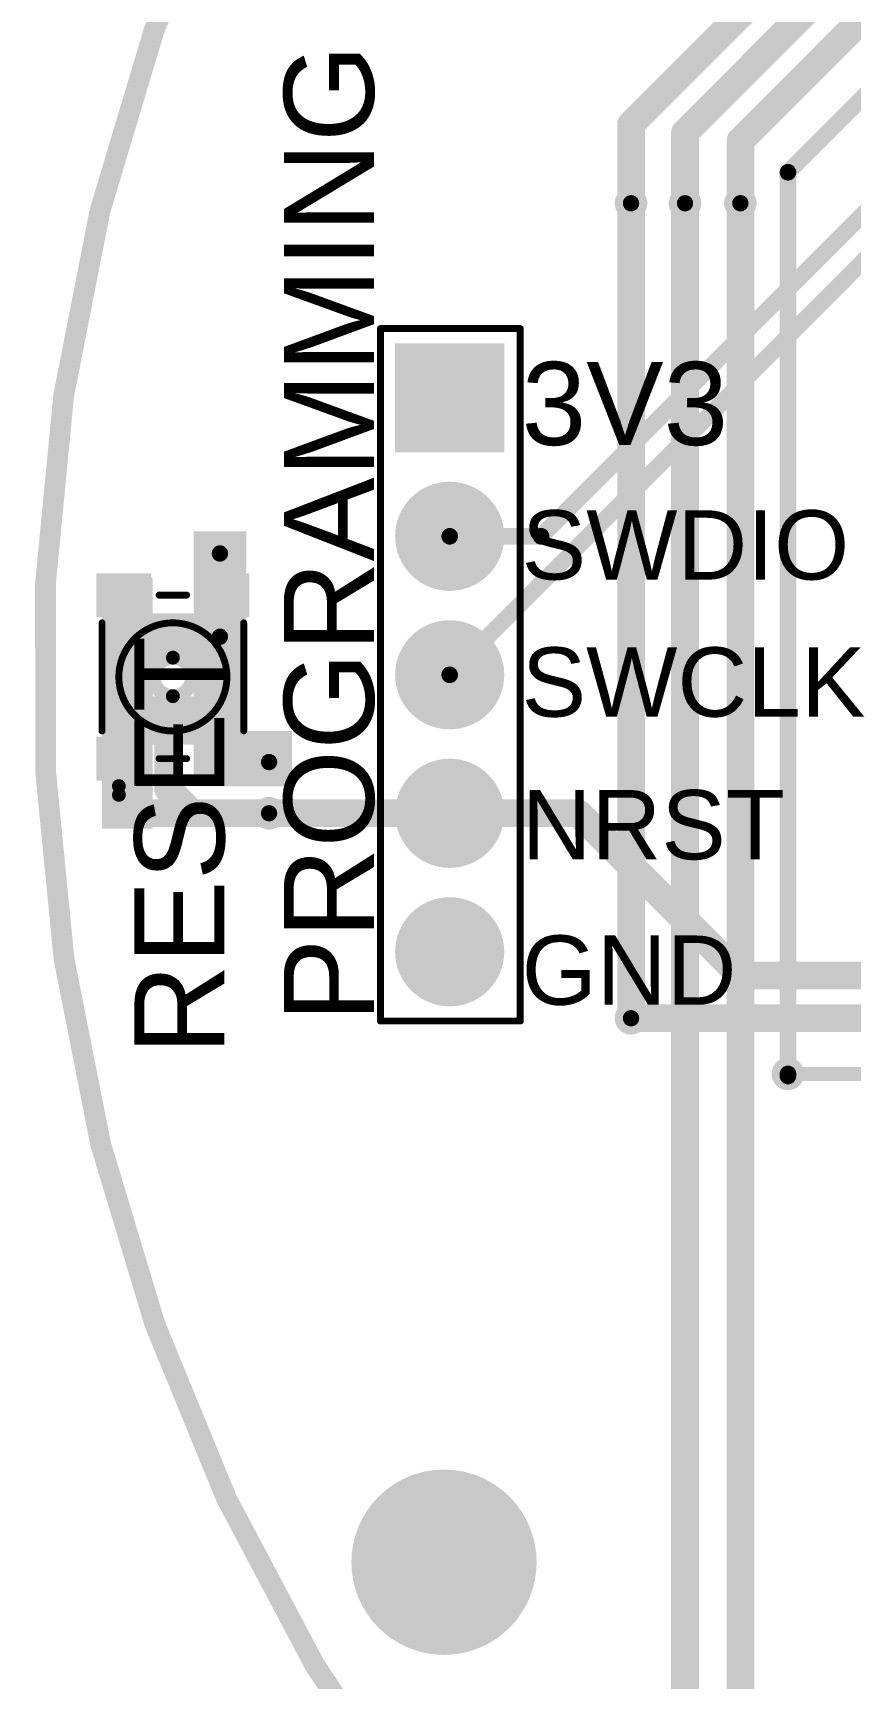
# Model space of a CAD drawing. Header units: millimetres. Extents: x -35.7 to 33.3, y -3.2 to 68.2.
# Drawn here: x -35.69 to -20.69, y 14.12 to 44.3 of the extents above; entities that cross this region are included whole.
import ezdxf

# ---------------------------------------------------------------- set-up
doc = ezdxf.new("R2010")
doc.units = ezdxf.units.MM
for name, color, linetype in [('BottomLayer', 5, 'Continuous'), ('BottomPaste', 16, 'Continuous'), ('BottomSolder', 6, 'Continuous'), ('Mechanical2', 216, 'Continuous'), ('MultiLayer', 9, 'Continuous'), ('PadHoleLayer', 156, 'Continuous'), ('TopLayer', 1, 'Continuous'), ('TopOverlay', 2, 'Continuous'), ('TopPaste', 8, 'Continuous'), ('TopSolder', 216, 'Continuous'), ('ViaHoleLayer', 16, 'Continuous')]:
    doc.layers.add(name, color=color, linetype=linetype)
doc.styles.add('Arial', font='', dxfattribs={"height": 0.2})
doc.styles.get('Arial').set_extended_font_data('Arial')

# ---------------------------------------------------------------- blocks, each defined once
blk = doc.blocks.new('GT_TC025D_H0065_L1_24')
at = {"layer": 'TopLayer'}
for points in [[(-1.79999894, 1.30000121), (-1.20000014, 1.30000121), (-1.20000014, 0.5000002699999999), (-1.79999894, 0.5000002699999999)], [(1.20000014, 1.30000121), (1.79999894, 1.30000121), (1.79999894, 0.5000002699999999), (1.20000014, 0.5000002699999999)], [(-1.79999894, -0.49999773), (-1.20000014, -0.49999773), (-1.20000014, -1.29999867), (-1.79999894, -1.29999867)], [(1.20000014, -0.49999773), (1.79999894, -0.49999773), (1.79999894, -1.29999867), (1.20000014, -1.29999867)]]:
    blk.add_hatch(color=1, dxfattribs=at).paths.add_polyline_path(points)
at = {"layer": 'TopPaste'}
for points in [[(-1.79999894, 1.30000121), (-1.20000014, 1.30000121), (-1.20000014, 0.5000002699999999), (-1.79999894, 0.5000002699999999)], [(1.20000014, 1.30000121), (1.79999894, 1.30000121), (1.79999894, 0.5000002699999999), (1.20000014, 0.5000002699999999)], [(-1.79999894, -0.49999773), (-1.20000014, -0.49999773), (-1.20000014, -1.29999867), (-1.79999894, -1.29999867)], [(1.20000014, -0.49999773), (1.79999894, -0.49999773), (1.79999894, -1.29999867), (1.20000014, -1.29999867)]]:
    blk.add_hatch(color=8, dxfattribs=at).paths.add_polyline_path(points)
at = {"layer": 'TopSolder'}
for points in [[(-1.90159894, 1.40160121), (-1.09840014, 1.40160121), (-1.09840014, 0.3984002699999999), (-1.90159894, 0.3984002699999999)], [(1.09840014, 1.40160121), (1.90159894, 1.40160121), (1.90159894, 0.3984002699999999), (1.09840014, 0.3984002699999999)], [(-1.90159894, -0.3983977299999999), (-1.09840014, -0.3983977299999999), (-1.09840014, -1.40159867), (-1.90159894, -1.40159867)], [(1.09840014, -0.3983977299999999), (1.90159894, -0.3983977299999999), (1.90159894, -1.40159867), (1.09840014, -1.40159867)]]:
    blk.add_hatch(color=216, dxfattribs=at).paths.add_polyline_path(points)
at = {"layer": 'TopOverlay', "const_width": 0.127}
for points in [[(-0.9905999999999999, 1.29999994), (0.9905999999999999, 1.29999994)], [(-1.49999954, 0.25260046), (-1.49999954, -0.25260046)], [(1.49999954, 0.25260046), (1.49999954, -0.25260046)], [(-0.9905999999999999, -1.2999974), (0.9905999999999999, -1.2999974)]]:
    blk.add_lwpolyline(points, dxfattribs=at)
at = {"layer": 'TopOverlay'}
for points, const_width in [([(-1.02235, 1.29999994, 1), (-0.9588499999999999, 1.29999994, 1)], 0.0635), ([(0.9588499999999999, 1.29999994, 1), (1.02235, 1.29999994, 1)], 0.0635), ([(-2.00247758, 0.9905999999999999, 1), (-2.16312242, 0.9905999999999999, 1)], 0.254), ([(-2.22662242, 0.9905999999999999, 1), (-2.09962242, 0.9905999999999999, 1)], 0.127), ([(-2.06597758, 0.9905999999999999, 1), (-1.93897758, 0.9905999999999999, 1)], 0.127), ([(0.99190048, 0, 1), (-0.99190048, 0, 1)], 0.127), ([(-1.53174954, 0.25260046, 1), (-1.46824954, 0.25260046, 1)], 0.0635), ([(0.35286696, 0, 1), (-0.35286696, 0, 1)], 0.254), ([(1.46824954, 0.25260046, 1), (1.53174954, 0.25260046, 1)], 0.0635), ([(-1.02365048, 0, 1), (-0.9601504799999999, 0, 1)], 0.0635), ([(-0.41636696, 0, 1), (-0.28936696, 0, 1)], 0.127), ([(0.28936696, 0, 1), (0.41636696, 0, 1)], 0.127), ([(0.9601504799999999, 0, 1), (1.02365048, 0, 1)], 0.0635), ([(-1.53174954, -0.25260046, 1), (-1.46824954, -0.25260046, 1)], 0.0635), ([(1.46824954, -0.25260046, 1), (1.53174954, -0.25260046, 1)], 0.0635), ([(-1.02235, -1.2999974, 1), (-0.9588499999999999, -1.2999974, 1)], 0.0635), ([(0.9588499999999999, -1.2999974, 1), (1.02235, -1.2999974, 1)], 0.0635)]:
    blk.add_lwpolyline(points, format="xyb", close=True, dxfattribs=dict(at, const_width=const_width))
blk = doc.blocks.new('SMC_1_05_1_GT_76')
at = {"layer": 'BottomLayer'}
blk.add_hatch(color=5, dxfattribs=at).paths.add_polyline_path([(-5.97999947, 0.8999994699999999), (-4.180000529999999, 0.8999994699999999), (-4.180000529999999, -0.8999994699999999), (-5.97999947, -0.8999994699999999)])
h = blk.add_hatch(color=5, dxfattribs=at)
edge = h.paths.add_edge_path()
edge.add_arc((-2.54, 0), 0.8999982, 0, 360)
h = blk.add_hatch(color=5, dxfattribs=at)
edge = h.paths.add_edge_path()
edge.add_arc((0, 0), 0.8999982, 0, 360)
h = blk.add_hatch(color=5, dxfattribs=at)
edge = h.paths.add_edge_path()
edge.add_arc((2.54, 0), 0.8999982, 0, 360)
h = blk.add_hatch(color=5, dxfattribs=at)
edge = h.paths.add_edge_path()
edge.add_arc((5.08, 0), 0.8999982, 0, 360)
at = {"layer": 'BottomSolder'}
blk.add_hatch(color=6, dxfattribs=at).paths.add_polyline_path([(-6.08159947, 1.00159947), (-4.07840053, 1.00159947), (-4.07840053, -1.00159947), (-6.08159947, -1.00159947)])
h = blk.add_hatch(color=6, dxfattribs=at)
edge = h.paths.add_edge_path()
edge.add_arc((-2.54, 0), 1.0015982, 0, 360)
h = blk.add_hatch(color=6, dxfattribs=at)
edge = h.paths.add_edge_path()
edge.add_arc((0, 0), 1.0015982, 0, 360)
h = blk.add_hatch(color=6, dxfattribs=at)
edge = h.paths.add_edge_path()
edge.add_arc((2.54, 0), 1.0015982, 0, 360)
h = blk.add_hatch(color=6, dxfattribs=at)
edge = h.paths.add_edge_path()
edge.add_arc((5.08, 0), 1.0015982, 0, 360)
at = {"layer": 'MultiLayer'}
blk.add_hatch(color=9, dxfattribs=at).paths.add_polyline_path([(-5.97999947, 0.8999994699999999), (-4.180000529999999, 0.8999994699999999), (-4.180000529999999, -0.8999994699999999), (-5.97999947, -0.8999994699999999)])
h = blk.add_hatch(color=9, dxfattribs=at)
edge = h.paths.add_edge_path()
edge.add_arc((-2.54, 0), 0.8999982, 0, 360)
h = blk.add_hatch(color=9, dxfattribs=at)
edge = h.paths.add_edge_path()
edge.add_arc((0, 0), 0.8999982, 0, 360)
h = blk.add_hatch(color=9, dxfattribs=at)
edge = h.paths.add_edge_path()
edge.add_arc((2.54, 0), 0.8999982, 0, 360)
h = blk.add_hatch(color=9, dxfattribs=at)
edge = h.paths.add_edge_path()
edge.add_arc((5.08, 0), 0.8999982, 0, 360)
at = {"layer": 'PadHoleLayer'}
h = blk.add_hatch(color=156, dxfattribs=at)
edge = h.paths.add_edge_path()
edge.add_arc((-5.08, 0), 0.4499991, 0, 360)
h = blk.add_hatch(color=156, dxfattribs=at)
edge = h.paths.add_edge_path()
edge.add_arc((-2.54, 0), 0.4499991, 0, 360)
h = blk.add_hatch(color=156, dxfattribs=at)
edge = h.paths.add_edge_path()
edge.add_arc((0, 0), 0.4499991, 0, 360)
h = blk.add_hatch(color=156, dxfattribs=at)
edge = h.paths.add_edge_path()
edge.add_arc((2.54, 0), 0.4499991, 0, 360)
h = blk.add_hatch(color=156, dxfattribs=at)
edge = h.paths.add_edge_path()
edge.add_arc((5.08, 0), 0.4499991, 0, 360)
at = {"layer": 'TopLayer'}
blk.add_hatch(color=1, dxfattribs=at).paths.add_polyline_path([(-5.97999947, 0.8999994699999999), (-4.180000529999999, 0.8999994699999999), (-4.180000529999999, -0.8999994699999999), (-5.97999947, -0.8999994699999999)])
h = blk.add_hatch(color=1, dxfattribs=at)
edge = h.paths.add_edge_path()
edge.add_arc((-2.54, 0), 0.8999982, 0, 360)
h = blk.add_hatch(color=1, dxfattribs=at)
edge = h.paths.add_edge_path()
edge.add_arc((0, 0), 0.8999982, 0, 360)
h = blk.add_hatch(color=1, dxfattribs=at)
edge = h.paths.add_edge_path()
edge.add_arc((2.54, 0), 0.8999982, 0, 360)
h = blk.add_hatch(color=1, dxfattribs=at)
edge = h.paths.add_edge_path()
edge.add_arc((5.08, 0), 0.8999982, 0, 360)
at = {"layer": 'TopSolder'}
blk.add_hatch(color=216, dxfattribs=at).paths.add_polyline_path([(-6.08159947, 1.00159947), (-4.07840053, 1.00159947), (-4.07840053, -1.00159947), (-6.08159947, -1.00159947)])
h = blk.add_hatch(color=216, dxfattribs=at)
edge = h.paths.add_edge_path()
edge.add_arc((-2.54, 0), 1.0015982, 0, 360)
h = blk.add_hatch(color=216, dxfattribs=at)
edge = h.paths.add_edge_path()
edge.add_arc((0, 0), 1.0015982, 0, 360)
h = blk.add_hatch(color=216, dxfattribs=at)
edge = h.paths.add_edge_path()
edge.add_arc((2.54, 0), 1.0015982, 0, 360)
h = blk.add_hatch(color=216, dxfattribs=at)
edge = h.paths.add_edge_path()
edge.add_arc((5.08, 0), 1.0015982, 0, 360)
at = {"layer": 'TopOverlay', "const_width": 0.127}
for points in [[(-6.35, -1.27), (-6.35, 1.2954)], [(6.35, 1.2954), (-6.35, 1.2954)], [(6.35, -1.27), (6.35, 1.2954)], [(6.35, -1.27), (-6.35, -1.27)]]:
    blk.add_lwpolyline(points, dxfattribs=at)
at = {"layer": 'TopOverlay', "const_width": 0.0635}
for points in [[(-6.381749999999999, 1.2954, 1), (-6.31825, 1.2954, 1)], [(-6.381749999999999, 1.2954, 1), (-6.31825, 1.2954, 1)], [(6.31825, 1.2954, 1), (6.381749999999999, 1.2954, 1)], [(6.31825, 1.2954, 1), (6.381749999999999, 1.2954, 1)], [(-6.381749999999999, -1.27, 1), (-6.31825, -1.27, 1)], [(-6.381749999999999, -1.27, 1), (-6.31825, -1.27, 1)], [(6.31825, -1.27, 1), (6.381749999999999, -1.27, 1)], [(6.31825, -1.27, 1), (6.381749999999999, -1.27, 1)]]:
    blk.add_lwpolyline(points, format="xyb", close=True, dxfattribs=at)
blk = doc.blocks.new('C__0603_B_98')
at = {"layer": 'BottomLayer'}
for points in [[(-1.143, -0.4445), (-1.143, 0.4445), (-0.3809999999999999, 0.4445), (-0.3809999999999999, -0.4445)], [(0.3809999999999999, -0.4445), (0.3809999999999999, 0.4445), (1.143, 0.4445), (1.143, -0.4445)]]:
    blk.add_hatch(color=5, dxfattribs=at).paths.add_polyline_path(points)
at = {"layer": 'BottomPaste'}
for points in [[(-1.143, -0.4445), (-1.143, 0.4445), (-0.3809999999999999, 0.4445), (-0.3809999999999999, -0.4445)], [(0.3809999999999999, -0.4445), (0.3809999999999999, 0.4445), (1.143, 0.4445), (1.143, -0.4445)]]:
    blk.add_hatch(color=16, dxfattribs=at).paths.add_polyline_path(points)
at = {"layer": 'BottomSolder'}
for points in [[(-1.20299988, -0.50449988), (-1.20299988, 0.50449988), (-0.3210001199999999, 0.50449988), (-0.3210001199999999, -0.50449988)], [(0.3210001199999999, -0.50449988), (0.3210001199999999, 0.50449988), (1.20299988, 0.50449988), (1.20299988, -0.50449988)]]:
    blk.add_hatch(color=6, dxfattribs=at).paths.add_polyline_path(points)

msp = doc.modelspace()

# ---------------------------------------------------------------- hatches: boundary and pattern name
at = {"layer": 'BottomLayer'}
h = msp.add_hatch(color=5, dxfattribs=at)
edge = h.paths.add_edge_path()
edge.add_arc((-24.7142, 41.1734), 0.2999994, 0, 360)
h = msp.add_hatch(color=5, dxfattribs=at)
edge = h.paths.add_edge_path()
edge.add_arc((-23.7236, 41.1734), 0.2999994, 0, 360)
h = msp.add_hatch(color=5, dxfattribs=at)
edge = h.paths.add_edge_path()
edge.add_arc((-22.7076, 41.1734), 0.2999994, 0, 360)
h = msp.add_hatch(color=5, dxfattribs=at)
edge = h.paths.add_edge_path()
edge.add_arc((-32.258, 34.74999908), 0.2999994, 0, 360)
h = msp.add_hatch(color=5, dxfattribs=at)
edge = h.paths.add_edge_path()
edge.add_arc((-32.258, 33.2232), 0.2999994, 0, 360)
h = msp.add_hatch(color=5, dxfattribs=at)
edge = h.paths.add_edge_path()
edge.add_arc((-31.35660226, 30.92480226), 0.2999994, 0, 360)
h = msp.add_hatch(color=5, dxfattribs=at)
edge = h.paths.add_edge_path()
edge.add_arc((-31.35660226, 29.9854112), 0.2999994, 0, 360)
h = msp.add_hatch(color=5, dxfattribs=at)
edge = h.paths.add_edge_path()
edge.add_arc((-24.7142, 26.22621119999999), 0.2999994, 0, 360)
h = msp.add_hatch(color=5, dxfattribs=at)
edge = h.paths.add_edge_path()
edge.add_arc((-21.83445976, 25.2054106), 0.2999994, 0, 360)
h = msp.add_hatch(color=5, dxfattribs=at)
edge = h.paths.add_edge_path()
edge.add_arc((-28.1458162, 16.2500056), 1.49999954, 0, 360)
at = {"layer": 'BottomSolder'}
h = msp.add_hatch(color=6, dxfattribs=at)
edge = h.paths.add_edge_path()
edge.add_arc((-28.1458162, 16.2500056), 1.60159954, 0, 360)
at = {"layer": 'MultiLayer'}
h = msp.add_hatch(color=9, dxfattribs=at)
edge = h.paths.add_edge_path()
edge.add_arc((-28.1458162, 16.2500056), 1.49999954, 0, 360)
at = {"layer": 'PadHoleLayer'}
h = msp.add_hatch(color=156, dxfattribs=at)
edge = h.paths.add_edge_path()
edge.add_arc((-28.1458162, 16.2500056), 1.69999914, 0, 360)
at = {"layer": 'TopLayer'}
h = msp.add_hatch(color=1, dxfattribs=at)
edge = h.paths.add_edge_path()
edge.add_arc((-24.7142, 41.1734), 0.2999994, 0, 360)
h = msp.add_hatch(color=1, dxfattribs=at)
edge = h.paths.add_edge_path()
edge.add_arc((-23.7236, 41.1734), 0.2999994, 0, 360)
h = msp.add_hatch(color=1, dxfattribs=at)
edge = h.paths.add_edge_path()
edge.add_arc((-22.7076, 41.1734), 0.2999994, 0, 360)
for points in [[(-31.77539999999999, 35.1536), (-32.74060508, 35.1536), (-32.74060508, 30.48), (-31.77539999999999, 30.48)], [(-34.42160248, 29.7060112), (-33.49014384, 29.7060112), (-33.49014384, 34.3154), (-34.42160248, 34.3154)], [(-32.6644, 30.48), (-30.9372, 30.48), (-30.9372, 31.496), (-32.6644, 31.496)]]:
    msp.add_hatch(color=1, dxfattribs=at).paths.add_polyline_path(points)
h = msp.add_hatch(color=1, dxfattribs=at)
edge = h.paths.add_edge_path()
edge.add_arc((-32.258, 34.74999908), 0.2999994, 0, 360)
h = msp.add_hatch(color=1, dxfattribs=at)
edge = h.paths.add_edge_path()
edge.add_arc((-32.258, 33.2232), 0.2999994, 0, 360)
h = msp.add_hatch(color=1, dxfattribs=at)
edge = h.paths.add_edge_path()
edge.add_arc((-31.35660226, 30.92480226), 0.2999994, 0, 360)
h = msp.add_hatch(color=1, dxfattribs=at)
edge = h.paths.add_edge_path()
edge.add_arc((-31.35660226, 29.9854112), 0.2999994, 0, 360)
h = msp.add_hatch(color=1, dxfattribs=at)
edge = h.paths.add_edge_path()
edge.add_arc((-24.7142, 26.22621119999999), 0.2999994, 0, 360)
h = msp.add_hatch(color=1, dxfattribs=at)
edge = h.paths.add_edge_path()
edge.add_arc((-21.83445976, 25.2054106), 0.2999994, 0, 360)
h = msp.add_hatch(color=1, dxfattribs=at)
edge = h.paths.add_edge_path()
edge.add_arc((-28.1458162, 16.2500056), 1.49999954, 0, 360)
at = {"layer": 'TopSolder'}
h = msp.add_hatch(color=216, dxfattribs=at)
edge = h.paths.add_edge_path()
edge.add_arc((-28.1458162, 16.2500056), 1.60159954, 0, 360)
at = {"layer": 'ViaHoleLayer'}
h = msp.add_hatch(color=16, dxfattribs=at)
edge = h.paths.add_edge_path()
edge.add_arc((-24.7142, 41.1734), 0.1499997, 0, 360)
h = msp.add_hatch(color=16, dxfattribs=at)
edge = h.paths.add_edge_path()
edge.add_arc((-23.7236, 41.1734), 0.1499997, 0, 360)
h = msp.add_hatch(color=16, dxfattribs=at)
edge = h.paths.add_edge_path()
edge.add_arc((-22.7076, 41.1734), 0.1499997, 0, 360)
h = msp.add_hatch(color=16, dxfattribs=at)
edge = h.paths.add_edge_path()
edge.add_arc((-32.258, 34.74999908), 0.1499997, 0, 360)
h = msp.add_hatch(color=16, dxfattribs=at)
edge = h.paths.add_edge_path()
edge.add_arc((-32.258, 33.2232), 0.1499997, 0, 360)
h = msp.add_hatch(color=16, dxfattribs=at)
edge = h.paths.add_edge_path()
edge.add_arc((-31.35660226, 30.92480226), 0.1499997, 0, 360)
h = msp.add_hatch(color=16, dxfattribs=at)
edge = h.paths.add_edge_path()
edge.add_arc((-31.35660226, 29.9854112), 0.1499997, 0, 360)
h = msp.add_hatch(color=16, dxfattribs=at)
edge = h.paths.add_edge_path()
edge.add_arc((-24.7142, 26.22621119999999), 0.1499997, 0, 360)
h = msp.add_hatch(color=16, dxfattribs=at)
edge = h.paths.add_edge_path()
edge.add_arc((-21.83445976, 25.2054106), 0.1499997, 0, 360)

# ---------------------------------------------------------------- linework, layer by layer
at = {"layer": 'BottomLayer'}
for points, const_width in [([(-24.7142, 42.62119999999999), (-10.8577888, 56.4776112)], 0.508), ([(-23.7236, 42.46879999999999), (-10.9847888, 55.2076112)], 0.508), ([(-22.70595408, 42.31804592), (-11.0863888, 53.93761119999999)], 0.508), ([(-28.0416, 32.5254112), (-16.5862, 43.9808112)], 0.3048), ([(-26.36417892, 35.0654112), (-17.4752, 43.95439011999999)], 0.3048), ([(-24.7142, 41.1734), (-24.7142, 42.62119999999999)], 0.508), ([(-23.7236, 41.1734), (-23.7236, 42.46879999999999)], 0.508), ([(-22.70595408, 41.83544592), (-22.70595408, 42.31804592)], 0.508), ([(-22.7076, 41.8338), (-22.70595408, 41.83544592)], 0.508), ([(-22.7076, 41.1734), (-22.7076, 41.8338)], 0.508), ([(-28.0416, 35.0654112), (-26.36417892, 35.0654112)], 0.3048), ([(-33.21050508, 33.21120611999999), (-33.1985112, 33.2232)], 0.635), ([(-33.1985112, 33.2232), (-32.258, 33.2232)], 0.635), ([(-33.21050508, 30.4299112), (-33.21050508, 31.68720612)], 0.508), ([(-33.21050508, 30.4299112), (-32.76600508, 29.9854112)], 0.508), ([(-32.76600508, 29.9854112), (-31.35660226, 29.9854112)], 0.508), ([(-28.0416, 29.9854112), (-25.6794, 29.9854112)], 0.508), ([(-25.6794, 29.9854112), (-22.70271558, 27.00872678)], 0.508), ([(-22.70271558, 27.00872678), (-5.73187322, 27.00872678)], 0.508), ([(-24.7142, 26.22621119999999), (-11.4046, 26.22621119999999)], 0.508), ([(-21.83445976, 25.2054106), (-9.711408059999998, 25.2054106)], 0.254)]:
    msp.add_lwpolyline(points, dxfattribs=dict(at, const_width=const_width))
for points, const_width in [([(-24.8412, 42.62119999999999, 1), (-24.5872, 42.62119999999999, 1)], 0.254), ([(-24.8412, 42.62119999999999, 1), (-24.5872, 42.62119999999999, 1)], 0.254), ([(-23.8506, 42.46879999999999, 1), (-23.5966, 42.46879999999999, 1)], 0.254), ([(-23.8506, 42.46879999999999, 1), (-23.5966, 42.46879999999999, 1)], 0.254), ([(-22.83295408, 42.31804592, 1), (-22.57895408, 42.31804592, 1)], 0.254), ([(-22.83295408, 42.31804592, 1), (-22.57895408, 42.31804592, 1)], 0.254), ([(-22.8346, 41.8338, 1), (-22.5806, 41.8338, 1)], 0.254), ([(-22.8346, 41.8338, 1), (-22.5806, 41.8338, 1)], 0.254), ([(-22.83295408, 41.83544592, 1), (-22.57895408, 41.83544592, 1)], 0.254), ([(-22.83295408, 41.83544592, 1), (-22.57895408, 41.83544592, 1)], 0.254), ([(-24.8412, 41.1734, 1), (-24.5872, 41.1734, 1)], 0.254), ([(-23.8506, 41.1734, 1), (-23.5966, 41.1734, 1)], 0.254), ([(-22.8346, 41.1734, 1), (-22.5806, 41.1734, 1)], 0.254), ([(-28.1178, 35.0654112, 1), (-27.9654, 35.0654112, 1)], 0.1524), ([(-26.44037892, 35.0654112, 1), (-26.28797892, 35.0654112, 1)], 0.1524), ([(-26.44037892, 35.0654112, 1), (-26.28797892, 35.0654112, 1)], 0.1524), ([(-33.36925508, 33.21120611999999, 1), (-33.05175507999999, 33.21120611999999, 1)], 0.3175), ([(-33.3572612, 33.2232, 1), (-33.0397612, 33.2232, 1)], 0.3175), ([(-33.3572612, 33.2232, 1), (-33.0397612, 33.2232, 1)], 0.3175), ([(-32.41675, 33.2232, 1), (-32.09925, 33.2232, 1)], 0.3175), ([(-28.1178, 32.5254112, 1), (-27.9654, 32.5254112, 1)], 0.1524), ([(-33.33750507999999, 31.68720612, 1), (-33.08350508, 31.68720612, 1)], 0.254), ([(-33.33750507999999, 30.4299112, 1), (-33.08350508, 30.4299112, 1)], 0.254), ([(-33.33750507999999, 30.4299112, 1), (-33.08350508, 30.4299112, 1)], 0.254), ([(-32.89300508, 29.9854112, 1), (-32.63900508, 29.9854112, 1)], 0.254), ([(-32.89300508, 29.9854112, 1), (-32.63900508, 29.9854112, 1)], 0.254), ([(-31.48360226, 29.9854112, 1), (-31.22960226, 29.9854112, 1)], 0.254), ([(-28.1686, 29.9854112, 1), (-27.9146, 29.9854112, 1)], 0.254), ([(-25.8064, 29.9854112, 1), (-25.5524, 29.9854112, 1)], 0.254), ([(-25.8064, 29.9854112, 1), (-25.5524, 29.9854112, 1)], 0.254), ([(-22.82971558, 27.00872678, 1), (-22.57571558, 27.00872678, 1)], 0.254), ([(-22.82971558, 27.00872678, 1), (-22.57571558, 27.00872678, 1)], 0.254), ([(-24.8412, 26.22621119999999, 1), (-24.5872, 26.22621119999999, 1)], 0.254), ([(-21.89795976, 25.2054106, 1), (-21.77095976, 25.2054106, 1)], 0.127)]:
    msp.add_lwpolyline(points, format="xyb", close=True, dxfattribs=dict(at, const_width=const_width))
at = {"layer": 'Mechanical2', "const_width": 0.3809999999999999}
msp.add_lwpolyline([(33.1350874, 19.75968108, -5.376896980783756), (33.11748266, 45.28603084)], format="xyb", dxfattribs=at)
at = {"layer": 'TopLayer'}
for points, const_width in [([(-21.83445976, 41.74174024), (-17.3482, 46.228)], 0.3048), ([(-21.83445976, 25.2054106), (-21.83445976, 41.74174024)], 0.3048), ([(-24.7142, 26.22621119999999), (-24.7142, 41.1734)], 0.508), ([(-23.7236, 13.6786112), (-23.7236, 41.1734)], 0.508), ([(-22.7076, 12.7896112), (-22.7076, 41.1734)], 0.508), ([(-33.9215984, 30.98660046), (-33.875599, 30.94060106)], 0.508), ([(-33.875599, 29.9854112), (-31.35660226, 29.9854112)], 0.508), ([(-31.35660226, 29.9854112), (-28.0416, 29.9854112)], 0.508), ([(-21.83445976, 25.16586788), (-21.83445976, 25.2054106)], 0.3048)]:
    msp.add_lwpolyline(points, dxfattribs=dict(at, const_width=const_width))
for points, const_width in [([(-21.91065976, 41.74174024, 1), (-21.75825976, 41.74174024, 1)], 0.1524), ([(-21.91065976, 41.74174024, 1), (-21.75825976, 41.74174024, 1)], 0.1524), ([(-24.8412, 41.1734, 1), (-24.5872, 41.1734, 1)], 0.254), ([(-23.8506, 41.1734, 1), (-23.5966, 41.1734, 1)], 0.254), ([(-22.8346, 41.1734, 1), (-22.5806, 41.1734, 1)], 0.254), ([(-34.0485984, 30.98660046, 1), (-33.7945984, 30.98660046, 1)], 0.254), ([(-34.002599, 30.94060106, 1), (-33.748599, 30.94060106, 1)], 0.254), ([(-34.002599, 29.9854112, 1), (-33.748599, 29.9854112, 1)], 0.254), ([(-31.48360226, 29.9854112, 1), (-31.22960226, 29.9854112, 1)], 0.254), ([(-31.48360226, 29.9854112, 1), (-31.22960226, 29.9854112, 1)], 0.254), ([(-28.1686, 29.9854112, 1), (-27.9146, 29.9854112, 1)], 0.254), ([(-24.8412, 26.22621119999999, 1), (-24.5872, 26.22621119999999, 1)], 0.254), ([(-21.91065976, 25.2054106, 1), (-21.75825976, 25.2054106, 1)], 0.1524), ([(-21.91065976, 25.2054106, 1), (-21.75825976, 25.2054106, 1)], 0.1524), ([(-21.91065976, 25.16586788, 1), (-21.75825976, 25.16586788, 1)], 0.1524)]:
    msp.add_lwpolyline(points, format="xyb", close=True, dxfattribs=dict(at, const_width=const_width))

# ---------------------------------------------------------------- block references
for name, p, rotation in [('SMC_1_05_1_GT_76', (-28.0416, 32.5254112), 270), ('GT_TC025D_H0065_L1_24', (-33.1216, 32.4866), 90), ('C__0603_B_98', (-33.21050508, 32.44920612), 90)]:
    msp.add_blockref(name, p, dxfattribs=dict(rotation=rotation))

# ---------------------------------------------------------------- texts
at = {"layer": 'TopOverlay', "style": 'Arial'}
for s, height, rotation, p in [('PROGRAMMING', 1.651, 90, (-29.43304502, 26.1500112)), ('3V3', 1.524, 360, (-26.72079492, 36.73897402)), ('SWDIO', 1.27, 360, (-26.72079492, 34.27210315999999)), ('RESET', 1.651, 90, (-32.17624502, 25.5524)), ('SWCLK', 1.27, 360, (-26.7208, 31.75750316)), ('NRST', 1.27, 360, (-26.72079492, 29.14130316)), ('GND', 1.27, 360, (-26.72079492, 26.47430316))]:
    msp.add_text(s, height=height, rotation=rotation, dxfattribs=at).set_placement(p)

doc.saveas('drawing.dxf')
